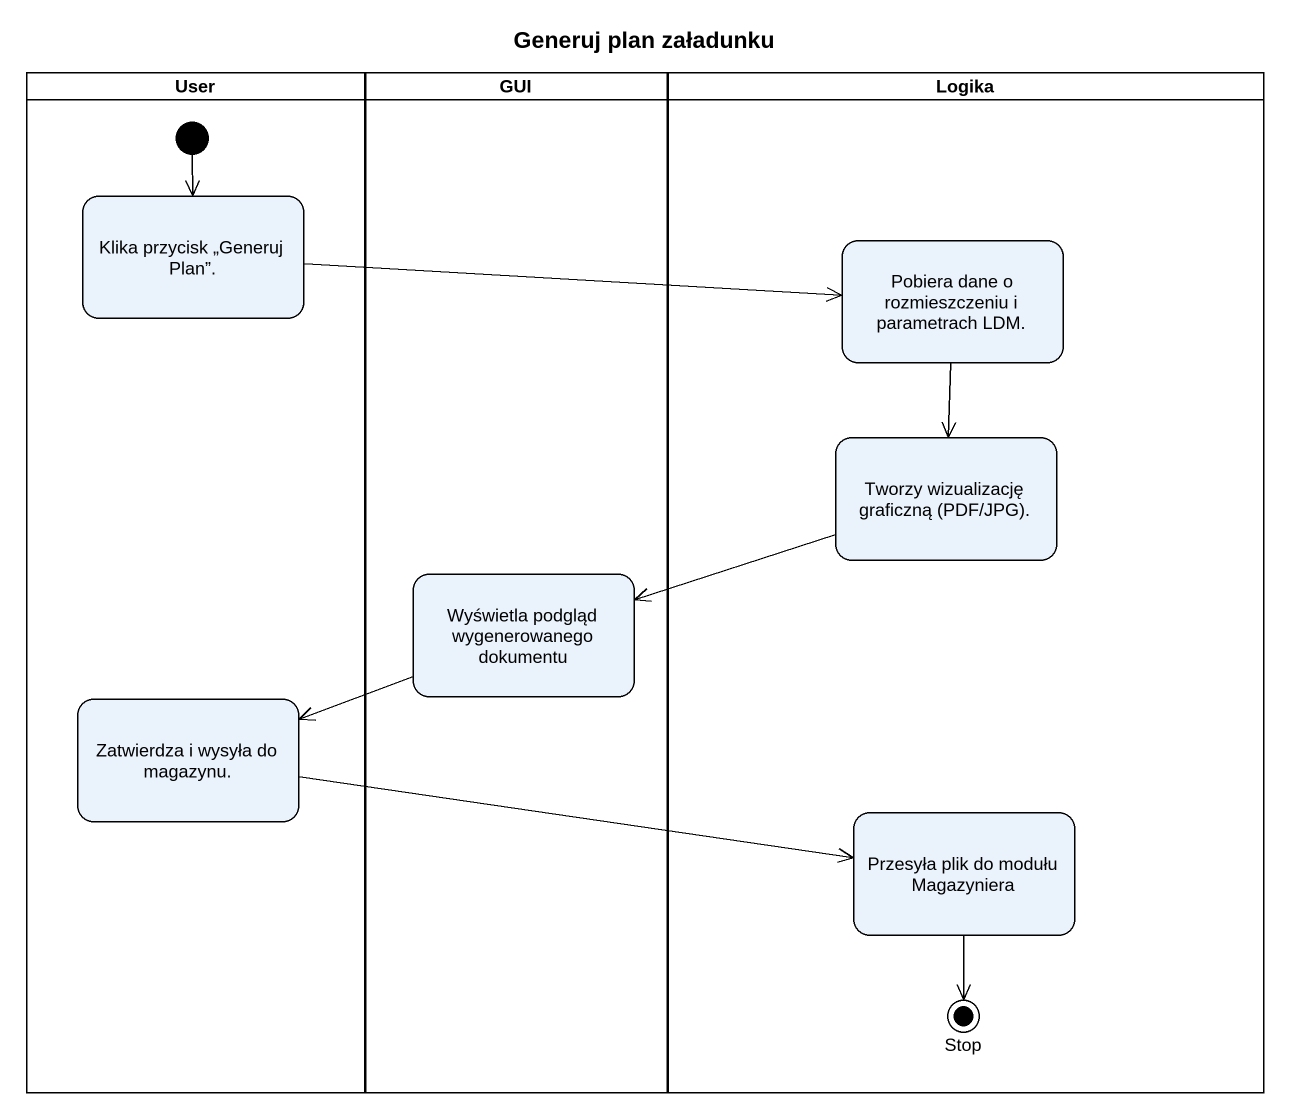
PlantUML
@startuml
title Generuj plan załadunku
hide empty description
state User <<partition>> {
  state "Klika przycisk „Generuj Plan”." as Klika_przycisk_Generuj_Plan
  state "Zatwierdza i wysyła do magazynu." as Zatwierdza_i_wysyła_do
  [*] --> Klika_przycisk_Generuj_Plan
}
state GUI <<partition>> {
  state "Wyświetla podgląd wygenerowanego dokumentu" as Wyświetla_podgląd
}
state Logika <<partition>> {
  state "Pobiera dane o rozmieszczeniu i parametrach LDM." as Pobiera_dane_o
  state "Tworzy wizualizację graficzną (PDF/JPG)." as Tworzy_wizualizację
  state "Przesyła plik do modułu Magazyniera" as Przesyła_plik_do_modułu
  state "Stop" as Stop_ <<end>>
}
Klika_przycisk_Generuj_Plan -right-> Pobiera_dane_o
Pobiera_dane_o --> Tworzy_wizualizację
Tworzy_wizualizację -left-> Wyświetla_podgląd
Wyświetla_podgląd -left-> Zatwierdza_i_wysyła_do
Zatwierdza_i_wysyła_do -right-> Przesyła_plik_do_modułu
Przesyła_plik_do_modułu --> Stop_
@enduml
